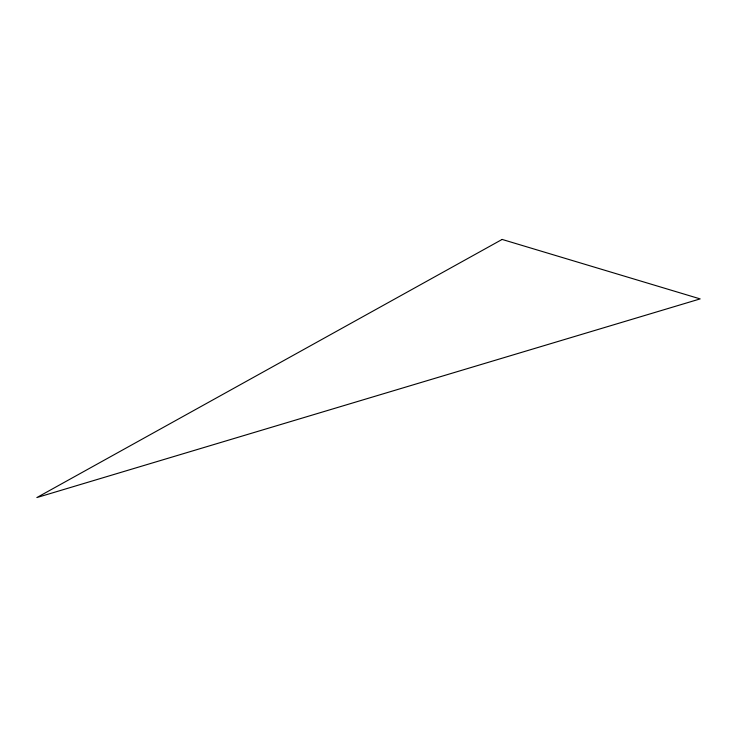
<?xml version="1.0" encoding="UTF-8"?>
<svg xmlns="http://www.w3.org/2000/svg" width="737" height="737" viewBox="0 0 737 737"><rect width="100%" height="100%" fill="white"/><g stroke="black" fill="none" stroke-linecap="round" stroke-linejoin="round"><path stroke-width="1.11" d="M502.127 239.433L36.85 497.567L700.15 298.9L502.127 239.433"/></g></svg>
